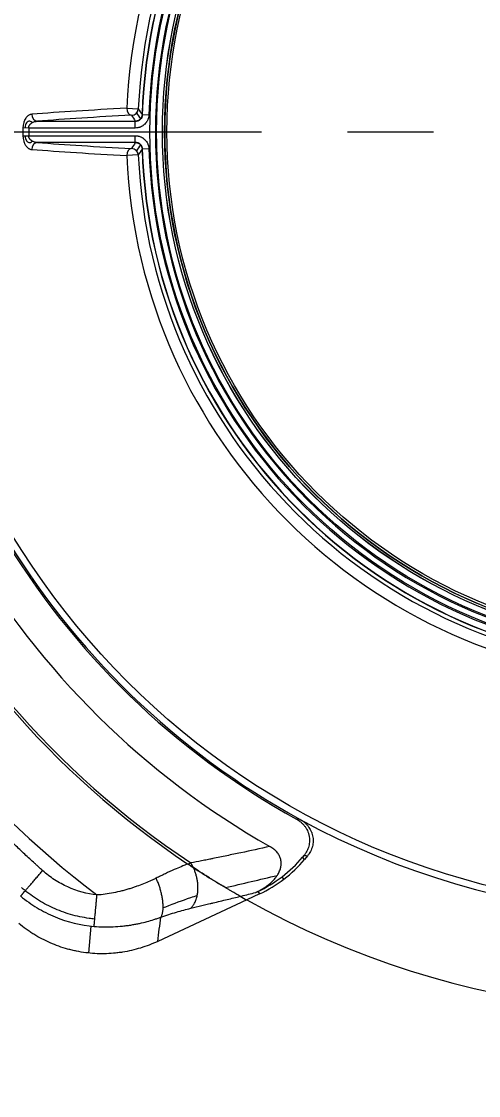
# Model space of a CAD drawing. Header units: millimetres. Extents: x 2234 to 3061, y 2092 to 2676.
# Drawn here: x 2686.3 to 2720.1, y 2404.3 to 2483.7 of the extents above; entities that cross this region are included whole.
import ezdxf

# ---------------------------------------------------------------- set-up
doc = ezdxf.new("R2010")
doc.units = ezdxf.units.MM
doc.linetypes.add('CENTER', pattern=[50.8, 31.75, -6.35, 6.35, -6.35])
for name, color, linetype, true_color in [('1', 7, 'Continuous', 0xffffff), ('20', 7, 'Continuous', 0xffffff), ('21', 7, 'Continuous', 0xffffff)]:
    doc.layers.add(name, color=color, linetype=linetype, true_color=true_color)
doc.layers.add('dim', color=82, linetype='Continuous', lineweight=9)
doc.styles.add('Capful-A', font='')
doc.styles.get('Capful-A').set_extended_font_data('Microsoft YaHei')
doc.dimstyles.new('Capful-A-2.5', dxfattribs={"dimscale": 2.5, "dimtxt": 2.5, "dimasz": 2.5, "dimexe": 1.5, "dimexo": 1, "dimgap": 1.5, "dimtad": 0, "dimdsep": 46, "dimtxsty": 'Capful-A', "dimcen": 0, "dimclrt": 2, "dimazin": 2, "dimtfac": 1, "dimtmove": 0, "dimatfit": 3, "dimfxl": 0, "dimtolj": 1, "dimtzin": 0, "dimarcsym": 0})

# ---------------------------------------------------------------- blocks, each defined once
blk = doc.blocks.new('*D45')
at = {"layer": 'Defpoints', "color": 0, "transparency": 16777216}
for p in [(2734.695, 2492.814), (2734.695, 2489.132), (2636.695, 2393.007)]:
    blk.add_point(p, dxfattribs=at)
at = {"layer": 'dim', "color": 0, "lineweight": -2, "transparency": 16777216}
blk.add_line((2734.695, 2490.382), (2734.695, 2492.814), dxfattribs=at)
at = {"layer": 'dim', "color": 2, "transparency": 16777216, "insert": (2734.695, 2498.51), "char_height": 6.25, "attachment_point": 5, "rotation": 90, "style": 'Capful-A', "bg_fill": 3, "box_fill_scale": 1.1, "bg_fill_color": 256, "bg_fill_true_color": 13158600, "bg_fill_transparency": 0}
blk.add_mtext('\\A1;98', dxfattribs=at)
blk = doc.blocks.new('*D46')
at = {"layer": 'Defpoints', "color": 0, "transparency": 16777216}
for p in [(2748.441, 2475.507), (2636.695, 2393.007)]:
    blk.add_point(p, dxfattribs=at)
at = {"layer": 'dim', "color": 0, "lineweight": -2, "transparency": 16777216}
blk.add_line((2749.69, 2475.507), (2751.545, 2475.507), dxfattribs=at)
at = {"layer": 'dim', "color": 2, "transparency": 16777216, "insert": (2760.564, 2475.507), "char_height": 6.25, "attachment_point": 5, "style": 'Capful-A', "bg_fill": 3, "box_fill_scale": 1.1, "bg_fill_color": 256, "bg_fill_true_color": 13158600, "bg_fill_transparency": 0}
blk.add_mtext('\\A1;82.5', dxfattribs=at)
at = {"layer": 'Defpoints', "color": 0, "transparency": 16777216}
blk.add_point((2751.545, 2475.507), dxfattribs=at)

msp = doc.modelspace()

# ---------------------------------------------------------------- linework, layer by layer
at = {"layer": '1', "color": 1, "linetype": 'CENTER', "lineweight": 18}
msp.add_line((2672.312, 2475.507), (2797.079, 2475.507), dxfattribs=at)
at = {"layer": '20', "color": 7, "linetype": 'Continuous', "lineweight": 18}
for p, q in [((2702.96, 2418.781), (2696.392, 2415.718)), ((2691.304, 2414.855), (2691.491, 2416.847))]:
    msp.add_line(p, q, dxfattribs=at)
for radius, start, end in [(65, 173.73013, 236.29588), (70.765, 177.24735, 232.7953), (65, 240.77582, 333.29126)]:
    msp.add_arc((2734.695, 2475.507), radius, start, end, dxfattribs=at)
msp.add_ellipse((2734.695, 2475.508), major_axis=(31.992, 56.582), ratio=0.999997, start_param=3.137761, end_param=3.146127, dxfattribs=at)
for points, knots in [([(2687.896, 2420.948), (2687.794, 2421.039), (2687.688, 2421.135), (2687.519, 2421.288), (2687.461, 2421.34), (2687.342, 2421.448), (2687.281, 2421.504), (2687.097, 2421.673), (2686.972, 2421.787), (2686.727, 2422.015), (2686.605, 2422.128), (2686.242, 2422.47), (2686.002, 2422.698), (2685.525, 2423.159), (2685.288, 2423.392), (2684.111, 2424.561), (2683.197, 2425.522), (2681.423, 2427.492), (2680.563, 2428.501), (2679.318, 2430.049), (2678.91, 2430.57), (2678.409, 2431.229), (2678.309, 2431.361), (2678.111, 2431.626), (2678.012, 2431.759), (2677.818, 2432.021), (2677.723, 2432.152), (2677.528, 2432.419), (2677.43, 2432.555), (2677.33, 2432.695)], [0, 0, 0, 0, 0.03125, 0.03125, 0.046875, 0.046875, 0.0625, 0.0625, 0.09375, 0.09375, 0.125, 0.125, 0.1875, 0.1875, 0.25, 0.25, 0.5, 0.5, 0.75, 0.75, 0.875, 0.875, 0.90625, 0.90625, 0.9375, 0.9375, 0.96875, 0.96875, 1, 1, 1, 1]), ([(2698.626, 2421.433), (2698.305, 2421.309), (2697.967, 2421.17), (2697.401, 2420.921), (2697.182, 2420.821), (2696.845, 2420.663), (2696.732, 2420.609), (2696.561, 2420.526), (2696.503, 2420.498), (2696.388, 2420.441), (2696.33, 2420.413), (2696.277, 2420.386)], [0, 0, 0, 0, 0.450922, 0.450922, 0.725461, 0.725461, 0.862731, 0.862731, 0.931365, 0.931365, 1, 1, 1, 1]), ([(2699.026, 2421.168), (2698.96, 2421.212), (2698.894, 2421.255), (2698.761, 2421.343), (2698.694, 2421.388), (2698.626, 2421.433)], [0, 0, 0, 0, 0.5, 0.5, 1, 1, 1, 1]), ([(2702.487, 2419.048), (2702.454, 2419.067), (2702.416, 2419.089), (2702.334, 2419.136), (2702.289, 2419.161), (2702.194, 2419.216), (2702.143, 2419.246), (2702.036, 2419.308), (2701.98, 2419.341), (2701.891, 2419.392), (2701.861, 2419.41), (2701.8, 2419.446), (2701.769, 2419.464), (2701.674, 2419.52), (2701.608, 2419.558), (2701.408, 2419.678), (2701.267, 2419.762), (2701.045, 2419.896), (2700.969, 2419.941), (2700.815, 2420.036), (2700.735, 2420.084), (2700.573, 2420.184), (2700.49, 2420.235), (2700.384, 2420.301), (2700.362, 2420.314), (2700.32, 2420.341), (2700.255, 2420.381), (2700.19, 2420.422), (2700.059, 2420.504), (2699.97, 2420.56), (2699.79, 2420.675), (2699.698, 2420.733), (2699.512, 2420.852), (2699.418, 2420.913), (2699.225, 2421.038), (2699.127, 2421.102), (2699.026, 2421.168)], [0, 0, 0, 0, 0.0625, 0.0625, 0.125, 0.125, 0.1875, 0.1875, 0.25, 0.25, 0.28125, 0.28125, 0.3125, 0.3125, 0.375, 0.375, 0.5, 0.5, 0.5625, 0.5625, 0.625, 0.625, 0.6875, 0.6875, 0.703125, 0.703125, 0.71875, 0.75, 0.75, 0.8125, 0.8125, 0.875, 0.875, 0.9375, 0.9375, 1, 1, 1, 1]), ([(2691.906, 2419.144), (2691.161, 2419.228), (2690.432, 2419.428), (2689.413, 2419.889), (2689.086, 2420.068), (2688.464, 2420.475), (2688.171, 2420.701), (2687.896, 2420.948)], [0, 0, 0, 0, 0.5, 0.5, 0.75, 0.75, 1, 1, 1, 1]), ([(2696.277, 2420.386), (2696.189, 2420.343), (2696.107, 2420.304), (2695.992, 2420.25), (2695.955, 2420.233), (2695.881, 2420.2), (2695.844, 2420.183), (2695.656, 2420.099), (2695.502, 2420.034), (2695.185, 2419.906), (2695.022, 2419.844), (2694.772, 2419.754), (2694.687, 2419.725), (2694.516, 2419.668), (2694.431, 2419.64), (2694.247, 2419.582), (2694.15, 2419.553), (2693.948, 2419.495), (2693.844, 2419.467), (2693.535, 2419.387), (2693.329, 2419.341), (2692.714, 2419.221), (2692.307, 2419.168), (2691.906, 2419.144)], [0, 0, 0, 0, 0.0625, 0.0625, 0.09375, 0.09375, 0.125, 0.125, 0.25, 0.25, 0.375, 0.375, 0.4375, 0.4375, 0.5, 0.5, 0.5625, 0.5625, 0.625, 0.625, 0.75, 0.75, 1, 1, 1, 1]), ([(2691.745, 2417.367), (2691.603, 2417.38), (2691.461, 2417.397), (2691.09, 2417.448), (2690.862, 2417.488), (2690.407, 2417.586), (2690.18, 2417.643), (2689.511, 2417.838), (2689.079, 2418), (2688.24, 2418.383), (2687.834, 2418.605), (2687.053, 2419.107), (2686.684, 2419.384), (2686.334, 2419.686)], [0, 0, 0, 0, 0.072254, 0.072254, 0.188541, 0.188541, 0.304827, 0.304827, 0.5374, 0.5374, 0.769972, 0.769972, 1, 1, 1, 1]), ([(2686.277, 2419.061), (2686.657, 2418.744), (2687.061, 2418.457), (2687.91, 2417.944), (2688.355, 2417.719), (2689.733, 2417.15), (2690.708, 2416.913), (2691.696, 2416.827)], [0, 0, 0, 0, 0.25, 0.25, 0.5, 0.5, 1, 1, 1, 1]), ([(2699.308, 2419.095), (2699.142, 2419.042), (2698.974, 2418.987), (2698.197, 2418.725), (2697.581, 2418.5), (2696.902, 2418.234), (2696.847, 2418.212), (2696.792, 2418.191)], [0, 0, 0, 0, 0.202349, 0.202349, 0.935635, 0.935635, 1, 1, 1, 1]), ([(2698.827, 2418.164), (2699.103, 2418.23), (2699.374, 2418.296), (2699.71, 2418.377), (2699.777, 2418.393), (2699.911, 2418.425), (2699.977, 2418.441), (2700.111, 2418.474), (2700.178, 2418.49), (2700.327, 2418.526), (2700.41, 2418.546), (2700.656, 2418.605), (2700.825, 2418.646), (2701.174, 2418.73), (2701.35, 2418.772), (2701.846, 2418.892), (2702.166, 2418.97), (2702.487, 2419.048)], [0, 0, 0, 0, 0.255055, 0.255055, 0.318819, 0.318819, 0.382583, 0.382583, 0.446346, 0.446346, 0.51011, 0.51011, 0.637638, 0.637638, 0.765165, 0.765165, 1, 1, 1, 1]), ([(2696.63, 2417.509), (2696.675, 2417.525), (2696.724, 2417.542), (2696.821, 2417.575), (2696.869, 2417.592), (2697.014, 2417.641), (2697.11, 2417.672), (2697.396, 2417.765), (2697.584, 2417.824), (2698.136, 2417.988), (2698.491, 2418.084), (2698.827, 2418.164)], [0, 0, 0, 0, 0.0625, 0.0625, 0.125, 0.125, 0.25, 0.25, 0.5, 0.5, 1, 1, 1, 1]), ([(2691.696, 2416.827), (2692.164, 2416.787), (2692.634, 2416.777), (2693.337, 2416.807), (2693.571, 2416.824), (2693.921, 2416.861), (2694.039, 2416.875), (2694.266, 2416.906), (2694.376, 2416.923), (2694.582, 2416.957), (2694.679, 2416.974), (2694.87, 2417.011), (2694.964, 2417.031), (2695.243, 2417.091), (2695.425, 2417.136), (2695.777, 2417.23), (2695.947, 2417.28), (2696.154, 2417.346), (2696.196, 2417.359), (2696.277, 2417.386), (2696.317, 2417.399), (2696.444, 2417.442), (2696.534, 2417.474), (2696.63, 2417.509)], [0, 0, 0, 0, 0.25, 0.25, 0.375, 0.375, 0.4375, 0.4375, 0.5, 0.5, 0.5625, 0.5625, 0.625, 0.625, 0.75, 0.75, 0.875, 0.875, 0.90625, 0.90625, 0.9375, 0.9375, 1, 1, 1, 1]), ([(2696.392, 2415.718), (2696.184, 2415.621), (2695.764, 2415.443), (2695.122, 2415.221), (2694.467, 2415.045), (2694.021, 2414.958), (2693.684, 2414.904), (2693.515, 2414.88), (2693.344, 2414.861), (2693.23, 2414.849), (2693.173, 2414.844), (2692.888, 2414.819), (2692.433, 2414.796), (2691.754, 2414.81), (2691.079, 2414.873), (2690.631, 2414.946), (2690.296, 2415.014), (2690.184, 2415.039), (2690.017, 2415.079), (2689.961, 2415.092), (2689.85, 2415.121), (2689.574, 2415.195), (2689.087, 2415.35), (2688.456, 2415.6), (2687.844, 2415.894), (2687.448, 2416.119), (2687.205, 2416.27), (2687.157, 2416.3), (2687.06, 2416.362), (2687.012, 2416.393), (2686.869, 2416.489), (2686.775, 2416.554), (2686.496, 2416.755), (2686.315, 2416.895), (2686.139, 2417.041)], [0, 0, 0, 0, 0.0625, 0.125, 0.1875, 0.25, 0.25, 0.28125, 0.296875, 0.296875, 0.3125, 0.3125, 0.375, 0.4375, 0.5, 0.5625, 0.5625, 0.59375, 0.59375, 0.609375, 0.609375, 0.625, 0.6875, 0.75, 0.8125, 0.875, 0.875, 0.890625, 0.890625, 0.90625, 0.90625, 0.9375, 0.9375, 1, 1, 1, 1])]:
    msp.add_open_spline(points, degree=3, knots=knots, dxfattribs=at)
for points, weights in [([(2698.827, 2418.164), (2699.972, 2419.193), (2699.026, 2421.168)], [1, 0.674649557601, 0.924732455403]), ([(2686.277, 2419.061), (2686.61, 2419.449), (2687.896, 2420.948)], [1, 0.793353340291, 1]), ([(2696.63, 2417.509), (2697.2, 2418.376), (2696.277, 2420.386)], [1, 0.712315301237, 1]), ([(2691.696, 2416.827), (2691.745, 2417.367), (2691.906, 2419.144)], [1, 0.807280527861, 1])]:
    msp.add_rational_spline(points, weights, degree=2, dxfattribs=at)
msp.add_open_spline([(2696.392, 2415.718), (2696.469, 2416.314), (2696.548, 2416.911), (2696.63, 2417.509)], degree=3, dxfattribs=at)
at = {"layer": '21', "color": 7, "linetype": 'Continuous', "lineweight": 18}
for p, q in [((2694.103, 2477.252), (2694.96, 2477.216)), ((2695.237, 2476.78), (2695.739, 2476.764)), ((2686.866, 2475.792), (2686.443, 2475.794)), ((2694.736, 2475.792), (2686.866, 2475.792)), ((2687.509, 2476.294), (2694.736, 2476.294)), ((2694.736, 2475.792), (2694.736, 2476.294)), ((2686.443, 2475.22), (2686.866, 2475.223)), ((2686.866, 2475.223), (2694.736, 2475.223)), ((2694.736, 2474.721), (2694.736, 2475.223)), ((2694.736, 2474.721), (2687.509, 2474.721)), ((2695.739, 2474.25), (2695.237, 2474.234)), ((2694.96, 2473.799), (2694.103, 2473.762)), ((2707.493, 2423.769), (2707.493, 2423.769)), ((2707.19, 2422.059), (2707.092, 2421.942)), ((2707.226, 2421.768), (2707.092, 2421.942)), ((2707.455, 2422.041), (2707.226, 2421.768)), ((2705.707, 2420.314), (2705.573, 2420.488)), ((2703.909, 2419.223), (2702.96, 2418.781)), ((2703.626, 2419.328), (2703.775, 2419.397)), ((2703.775, 2419.397), (2703.909, 2419.223))]:
    msp.add_line(p, q, dxfattribs=at)
for radius in [57.383, 57.383, 38.88, 38.389, 37.96, 37.955, 37.954, 37.795, 37.623]:
    msp.add_circle((2734.695, 2475.507), radius, dxfattribs=at)
for radius, start, end in [(40.63, 92.4619, 177.5381), (39.772, 92.4619, 177.5381), (39.478, 91.84776, 178.15224), (39.461, 91.84776, 178.15224), (38.976, 91.84776, 178.15224), (38.476, 0, 359.99437), (37.789, 180, 179.99437), (65, 173.73013, 236.29588), (64.82, 173.61574, 236.41005), (48.253, 179.6591, 180.3409), (48.253, 179.6591, 180.3409), (47.83, 179.6591, 180.3409), (39.478, 181.84776, 268.15224), (39.461, 181.84776, 268.15224), (38.976, 181.84776, 268.15224), (40.63, 182.4619, 267.5381), (39.772, 182.4619, 267.5381), (57.886, 241.31161, 339.24985), (57.998, 210.67738, 241.08063), (57.886, 210.55686, 241.31161), (65, 240.77582, 333.29126), (60.72, 210.32367, 240.37492), (65, 236.34117, 239.17534)]:
    msp.add_arc((2734.695, 2475.507), radius, start, end, dxfattribs=at)
for centre, major_axis, ratio, start_param, end_param in [((2734.695, 2475.13), (-57.384, 0), 0.052336, 5.498176, 5.69069), ((2687.509, 2476.795), (0.039, -0.501), 0.828413, 4.625403, 6.189611), ((2734.695, 2474.631), (56.882, 0), 0.052336, 2.356584, 2.549097), ((2694.458, 2477.237), (0.026, -0.502), 0.706413, 4.644968, 6.209176), ((2694.458, 2477.237), (-0.426, -0.266), 0.998098, 1.013808, 2.539893), ((2734.695, 2521.889), (0, 70.362), 0.745659, 2.26756, 2.275776), ((2734.695, 2522.19), (-0.001, 70.06), 0.745658, 2.273607, 2.281864), ((2687.509, 2474.219), (-0.039, -0.501), 0.828413, 3.235167, 4.799375), ((2734.695, 2475.885), (57.384, 0), 0.052336, 3.734088, 3.926602), ((2734.695, 2476.383), (-56.882, 0), 0.052336, 0.592496, 0.785009), ((2694.458, 2473.777), (-0.026, -0.502), 0.706413, 3.215602, 4.77981), ((2734.695, 2429.125), (0, 70.361), 0.745659, 0.865818, 0.874033), ((2694.458, 2473.777), (0.426, -0.266), 0.998098, 0.6017, 2.127785), ((2734.695, 2428.824), (0, 70.06), 0.745659, 0.859718, 0.867975), ((2699.26, 2428.715), (6.313, -8.227), 0.96434, 6.072567, 6.493804), ((2699.553, 2504.977), (-69.552, 58.32), 0.851393, 2.280268, 2.283386), ((2699.394, 2428.541), (6.313, -8.227), 0.96434, 6.072567, 6.493804), ((2734.695, 2475.508), (31.992, 56.582), 0.999997, 3.137761, 3.146127)]:
    msp.add_ellipse(centre, major_axis=major_axis, ratio=ratio, start_param=start_param, end_param=end_param, dxfattribs=at)
for points, knots in [([(2660.082, 2477.833), (2662.395, 2479.652), (2664.742, 2481.474), (2669.527, 2485.129), (2671.965, 2486.961), (2676.97, 2490.639), (2679.535, 2492.485), (2684.852, 2496.195), (2687.601, 2498.06), (2690.492, 2499.94)], [0, 0, 0, 0, 0.25, 0.25, 0.5, 0.5, 0.75, 0.75, 1, 1, 1, 1]), ([(2687.092, 2476.807), (2687.052, 2476.804), (2687.013, 2476.796), (2686.965, 2476.779), (2686.955, 2476.775), (2686.936, 2476.767), (2686.926, 2476.763), (2686.897, 2476.749), (2686.879, 2476.739), (2686.823, 2476.703), (2686.787, 2476.675), (2686.735, 2476.624), (2686.718, 2476.606), (2686.685, 2476.567), (2686.669, 2476.546), (2686.623, 2476.479), (2686.594, 2476.43), (2686.556, 2476.35), (2686.544, 2476.322), (2686.527, 2476.278), (2686.522, 2476.263), (2686.512, 2476.232), (2686.507, 2476.217), (2686.484, 2476.139), (2686.469, 2476.074), (2686.454, 2475.971), (2686.45, 2475.936), (2686.445, 2475.865), (2686.443, 2475.83), (2686.443, 2475.794)], [0, 0, 0, 0, 0.125, 0.125, 0.15625, 0.15625, 0.1875, 0.1875, 0.25, 0.25, 0.375, 0.375, 0.4375, 0.4375, 0.5, 0.5, 0.625, 0.625, 0.6875, 0.6875, 0.71875, 0.71875, 0.75, 0.75, 0.875, 0.875, 0.9375, 0.9375, 1, 1, 1, 1]), ([(2695.237, 2476.78), (2695.236, 2476.748), (2695.232, 2476.716), (2695.222, 2476.668), (2695.217, 2476.653), (2695.207, 2476.622), (2695.196, 2476.592), (2695.182, 2476.564), (2695.166, 2476.536), (2695.157, 2476.522), (2695.13, 2476.482), (2695.109, 2476.458), (2695.074, 2476.424), (2695.062, 2476.413), (2695.036, 2476.393), (2695.023, 2476.383), (2694.983, 2476.357), (2694.954, 2476.342), (2694.909, 2476.324), (2694.894, 2476.319), (2694.863, 2476.309), (2694.847, 2476.306), (2694.8, 2476.297), (2694.768, 2476.294), (2694.736, 2476.294)], [0, 0, 0, 0, 0.125, 0.125, 0.1875, 0.1875, 0.25, 0.3125, 0.3125, 0.375, 0.375, 0.5, 0.5, 0.5625, 0.5625, 0.625, 0.625, 0.75, 0.75, 0.8125, 0.8125, 0.875, 0.875, 1, 1, 1, 1]), ([(2695.254, 2476.779), (2695.256, 2476.641), (2695.2, 2476.506), (2695.004, 2476.316), (2694.871, 2476.265), (2694.736, 2476.269)], [0, 0, 0, 0, 0.505282, 0.505282, 1, 1, 1, 1]), ([(2695.739, 2476.764), (2695.737, 2476.699), (2695.729, 2476.635), (2695.711, 2476.556), (2695.707, 2476.541), (2695.698, 2476.51), (2695.684, 2476.464), (2695.655, 2476.389), (2695.627, 2476.332), (2695.603, 2476.29), (2695.595, 2476.276), (2695.578, 2476.249), (2695.569, 2476.235), (2695.523, 2476.169), (2695.481, 2476.12), (2695.411, 2476.052), (2695.387, 2476.031), (2695.349, 2476), (2695.336, 2475.991), (2695.31, 2475.972), (2695.296, 2475.963), (2695.229, 2475.919), (2695.172, 2475.889), (2695.097, 2475.859), (2695.082, 2475.853), (2695.052, 2475.842), (2695.036, 2475.838), (2694.99, 2475.824), (2694.958, 2475.816), (2694.864, 2475.798), (2694.801, 2475.792), (2694.736, 2475.792)], [0, 0, 0, 0, 0.125, 0.125, 0.15625, 0.15625, 0.1875, 0.25, 0.3125, 0.3125, 0.34375, 0.34375, 0.375, 0.375, 0.5, 0.5, 0.5625, 0.5625, 0.59375, 0.59375, 0.625, 0.625, 0.75, 0.75, 0.78125, 0.78125, 0.8125, 0.8125, 0.875, 0.875, 1, 1, 1, 1]), ([(2687.132, 2476.19), (2687.126, 2476.197), (2687.121, 2476.203), (2687.044, 2476.28), (2686.961, 2476.306), (2686.802, 2476.272), (2686.724, 2476.212), (2686.639, 2476.055), (2686.617, 2475.992), (2686.597, 2475.881), (2686.593, 2475.838), (2686.592, 2475.793)], [0, 0, 0, 0, 0.029141, 0.029141, 0.375601, 0.375601, 0.722061, 0.722061, 0.895291, 0.895291, 1, 1, 1, 1]), ([(2686.866, 2475.792), (2686.866, 2475.814), (2686.868, 2475.835), (2686.874, 2475.866), (2686.876, 2475.877), (2686.882, 2475.897), (2686.885, 2475.907), (2686.895, 2475.937), (2686.904, 2475.956), (2686.918, 2475.982), (2686.923, 2475.991), (2686.933, 2476.008), (2686.939, 2476.017), (2686.956, 2476.041), (2686.968, 2476.056), (2686.994, 2476.085), (2687.007, 2476.098), (2687.035, 2476.123), (2687.05, 2476.135), (2687.079, 2476.157), (2687.094, 2476.167), (2687.125, 2476.187), (2687.141, 2476.196), (2687.173, 2476.212), (2687.189, 2476.22), (2687.238, 2476.241), (2687.271, 2476.252), (2687.338, 2476.271), (2687.372, 2476.278), (2687.44, 2476.289), (2687.474, 2476.292), (2687.509, 2476.294)], [0, 0, 0, 0, 0.0625, 0.0625, 0.09375, 0.09375, 0.125, 0.125, 0.1875, 0.1875, 0.21875, 0.21875, 0.25, 0.25, 0.3125, 0.3125, 0.375, 0.375, 0.4375, 0.4375, 0.5, 0.5, 0.5625, 0.5625, 0.625, 0.625, 0.75, 0.75, 0.875, 0.875, 1, 1, 1, 1]), ([(2686.443, 2475.22), (2686.443, 2475.184), (2686.445, 2475.149), (2686.45, 2475.078), (2686.454, 2475.043), (2686.469, 2474.941), (2686.484, 2474.875), (2686.507, 2474.798), (2686.512, 2474.782), (2686.522, 2474.752), (2686.527, 2474.737), (2686.544, 2474.693), (2686.556, 2474.665), (2686.594, 2474.584), (2686.623, 2474.535), (2686.669, 2474.468), (2686.685, 2474.448), (2686.718, 2474.408), (2686.735, 2474.39), (2686.787, 2474.339), (2686.823, 2474.311), (2686.879, 2474.276), (2686.897, 2474.265), (2686.926, 2474.251), (2686.936, 2474.247), (2686.955, 2474.239), (2686.965, 2474.235), (2687.013, 2474.219), (2687.052, 2474.211), (2687.092, 2474.208)], [0, 0, 0, 0, 0.0625, 0.0625, 0.125, 0.125, 0.25, 0.25, 0.28125, 0.28125, 0.3125, 0.3125, 0.375, 0.375, 0.5, 0.5, 0.5625, 0.5625, 0.625, 0.625, 0.75, 0.75, 0.8125, 0.8125, 0.84375, 0.84375, 0.875, 0.875, 1, 1, 1, 1]), ([(2686.592, 2475.221), (2686.593, 2475.177), (2686.597, 2475.133), (2686.631, 2474.951), (2686.694, 2474.843), (2686.839, 2474.722), (2686.923, 2474.706), (2687.048, 2474.748), (2687.093, 2474.779), (2687.132, 2474.824)], [0, 0, 0, 0, 0.10508, 0.10508, 0.451363, 0.451363, 0.797647, 0.797647, 1, 1, 1, 1]), ([(2687.509, 2474.721), (2687.474, 2474.722), (2687.44, 2474.725), (2687.372, 2474.736), (2687.338, 2474.743), (2687.271, 2474.762), (2687.238, 2474.774), (2687.189, 2474.795), (2687.173, 2474.802), (2687.141, 2474.819), (2687.125, 2474.828), (2687.095, 2474.847), (2687.079, 2474.857), (2687.05, 2474.879), (2687.035, 2474.891), (2687.008, 2474.916), (2686.994, 2474.929), (2686.969, 2474.958), (2686.956, 2474.973), (2686.933, 2475.005), (2686.923, 2475.022), (2686.909, 2475.049), (2686.904, 2475.058), (2686.896, 2475.077), (2686.892, 2475.087), (2686.885, 2475.107), (2686.882, 2475.117), (2686.876, 2475.138), (2686.874, 2475.148), (2686.868, 2475.18), (2686.866, 2475.201), (2686.866, 2475.223)], [0, 0, 0, 0, 0.125, 0.125, 0.25, 0.25, 0.375, 0.375, 0.4375, 0.4375, 0.5, 0.5, 0.5625, 0.5625, 0.625, 0.625, 0.6875, 0.6875, 0.75, 0.75, 0.8125, 0.8125, 0.84375, 0.84375, 0.875, 0.875, 0.90625, 0.90625, 0.9375, 0.9375, 1, 1, 1, 1]), ([(2694.736, 2475.223), (2694.801, 2475.223), (2694.865, 2475.216), (2694.944, 2475.201), (2694.96, 2475.197), (2694.991, 2475.19), (2695.038, 2475.177), (2695.113, 2475.151), (2695.171, 2475.124), (2695.214, 2475.102), (2695.228, 2475.094), (2695.256, 2475.078), (2695.27, 2475.069), (2695.338, 2475.025), (2695.388, 2474.985), (2695.458, 2474.917), (2695.48, 2474.894), (2695.511, 2474.857), (2695.521, 2474.844), (2695.541, 2474.818), (2695.551, 2474.805), (2695.597, 2474.739), (2695.628, 2474.683), (2695.661, 2474.61), (2695.667, 2474.595), (2695.678, 2474.565), (2695.684, 2474.549), (2695.699, 2474.503), (2695.708, 2474.472), (2695.729, 2474.379), (2695.737, 2474.315), (2695.739, 2474.25)], [0, 0, 0, 0, 0.125, 0.125, 0.15625, 0.15625, 0.1875, 0.25, 0.3125, 0.3125, 0.34375, 0.34375, 0.375, 0.375, 0.5, 0.5, 0.5625, 0.5625, 0.59375, 0.59375, 0.625, 0.625, 0.75, 0.75, 0.78125, 0.78125, 0.8125, 0.8125, 0.875, 0.875, 1, 1, 1, 1]), ([(2694.736, 2474.721), (2694.768, 2474.721), (2694.8, 2474.718), (2694.848, 2474.709), (2694.863, 2474.705), (2694.894, 2474.696), (2694.924, 2474.685), (2694.954, 2474.672), (2694.982, 2474.657), (2694.996, 2474.649), (2695.037, 2474.622), (2695.062, 2474.602), (2695.097, 2474.568), (2695.108, 2474.557), (2695.129, 2474.532), (2695.139, 2474.519), (2695.167, 2474.479), (2695.182, 2474.451), (2695.202, 2474.407), (2695.207, 2474.392), (2695.218, 2474.361), (2695.222, 2474.345), (2695.232, 2474.298), (2695.236, 2474.267), (2695.237, 2474.234)], [0, 0, 0, 0, 0.125, 0.125, 0.1875, 0.1875, 0.25, 0.3125, 0.3125, 0.375, 0.375, 0.5, 0.5, 0.5625, 0.5625, 0.625, 0.625, 0.75, 0.75, 0.8125, 0.8125, 0.875, 0.875, 1, 1, 1, 1]), ([(2694.737, 2474.746), (2694.872, 2474.75), (2695.005, 2474.697), (2695.2, 2474.508), (2695.256, 2474.373), (2695.254, 2474.235)], [0, 0, 0, 0, 0.494189, 0.494189, 1, 1, 1, 1]), ([(2706.649, 2424.741), (2706.706, 2424.709), (2706.762, 2424.675), (2706.87, 2424.6), (2706.922, 2424.559), (2707.021, 2424.475), (2707.068, 2424.43), (2707.157, 2424.335), (2707.199, 2424.285), (2707.259, 2424.206), (2707.278, 2424.18), (2707.315, 2424.125), (2707.333, 2424.098), (2707.383, 2424.014), (2707.413, 2423.957), (2707.468, 2423.838), (2707.492, 2423.777), (2707.523, 2423.684), (2707.532, 2423.652), (2707.549, 2423.589), (2707.557, 2423.557), (2707.577, 2423.462), (2707.586, 2423.397), (2707.598, 2423.268), (2707.601, 2423.202), (2707.598, 2423.07), (2707.593, 2423.005), (2707.575, 2422.876), (2707.562, 2422.813), (2707.53, 2422.687), (2707.51, 2422.624), (2707.463, 2422.501), (2707.436, 2422.441), (2707.377, 2422.326), (2707.311, 2422.214), (2707.232, 2422.109), (2707.19, 2422.059)], [0, 0, 0, 0, 0.0625, 0.0625, 0.125, 0.125, 0.1875, 0.1875, 0.25, 0.25, 0.28125, 0.28125, 0.3125, 0.3125, 0.375, 0.375, 0.4375, 0.4375, 0.46875, 0.46875, 0.5, 0.5, 0.5625, 0.5625, 0.625, 0.625, 0.6875, 0.6875, 0.75, 0.75, 0.8125, 0.8125, 0.875, 0.875, 0.9375, 1, 1, 1, 1]), ([(2706.907, 2424.727), (2706.965, 2424.696), (2707.077, 2424.627), (2707.18, 2424.547), (2707.28, 2424.463), (2707.327, 2424.418), (2707.395, 2424.346), (2707.418, 2424.322), (2707.46, 2424.272), (2707.481, 2424.246), (2707.54, 2424.168), (2707.614, 2424.061), (2707.675, 2423.946), (2707.717, 2423.857), (2707.73, 2423.826), (2707.754, 2423.765), (2707.766, 2423.734), (2707.797, 2423.641), (2707.831, 2423.515), (2707.851, 2423.386), (2707.86, 2423.288), (2707.863, 2423.255), (2707.865, 2423.189), (2707.865, 2423.156), (2707.864, 2423.058), (2707.853, 2422.928), (2707.829, 2422.8), (2707.804, 2422.704), (2707.795, 2422.673), (2707.776, 2422.609), (2707.765, 2422.578), (2707.73, 2422.486), (2707.676, 2422.367), (2707.61, 2422.254), (2707.556, 2422.172), (2707.537, 2422.146), (2707.497, 2422.093), (2707.476, 2422.067), (2707.455, 2422.041)], [0, 0, 0, 0, 0.0625, 0.125, 0.125, 0.1875, 0.1875, 0.21875, 0.21875, 0.25, 0.25, 0.3125, 0.375, 0.375, 0.40625, 0.40625, 0.4375, 0.4375, 0.5, 0.5625, 0.5625, 0.59375, 0.59375, 0.625, 0.625, 0.6875, 0.75, 0.75, 0.78125, 0.78125, 0.8125, 0.8125, 0.875, 0.9375, 0.9375, 0.96875, 0.96875, 1, 1, 1, 1]), ([(2704.68, 2422.724), (2703.957, 2422.568), (2703.237, 2422.414), (2702.176, 2422.19), (2701.834, 2422.118), (2701.318, 2422.01), (2701.145, 2421.974), (2700.801, 2421.902), (2700.635, 2421.868), (2700.392, 2421.818), (2700.311, 2421.801), (2700.164, 2421.772), (2700.098, 2421.759), (2699.966, 2421.733), (2699.901, 2421.72), (2699.769, 2421.694), (2699.703, 2421.681), (2699.373, 2421.616), (2699.106, 2421.564), (2698.834, 2421.511)], [0, 0, 0, 0, 0.34327, 0.34327, 0.507452, 0.507452, 0.589543, 0.589543, 0.671635, 0.671635, 0.71268, 0.71268, 0.753726, 0.753726, 0.794772, 0.794772, 0.835817, 0.835817, 1, 1, 1, 1]), ([(2703.626, 2419.328), (2703.638, 2419.333), (2703.66, 2419.344), (2703.694, 2419.36), (2703.728, 2419.376), (2703.762, 2419.393), (2703.796, 2419.41), (2703.829, 2419.428), (2703.863, 2419.445), (2703.897, 2419.463), (2703.93, 2419.481), (2703.963, 2419.5), (2703.997, 2419.519), (2704.03, 2419.538), (2704.063, 2419.557), (2704.096, 2419.577), (2704.146, 2419.607), (2704.212, 2419.648), (2704.293, 2419.701), (2704.372, 2419.755), (2704.449, 2419.81), (2704.524, 2419.866), (2704.613, 2419.937), (2704.713, 2420.022), (2704.821, 2420.121), (2704.919, 2420.219), (2705.047, 2420.36), (2705.191, 2420.544), (2705.342, 2420.793), (2705.451, 2421.054), (2705.503, 2421.289), (2705.514, 2421.477), (2705.506, 2421.621), (2705.482, 2421.761), (2705.442, 2421.896), (2705.387, 2422.024), (2705.318, 2422.148), (2705.234, 2422.267), (2705.16, 2422.351), (2705.106, 2422.406), (2705.077, 2422.434), (2705.047, 2422.462), (2705.016, 2422.49), (2704.983, 2422.517), (2704.949, 2422.544), (2704.914, 2422.571), (2704.878, 2422.598), (2704.841, 2422.624), (2704.802, 2422.65), (2704.762, 2422.675), (2704.722, 2422.7), (2704.694, 2422.716), (2704.68, 2422.724)], [0, 0, 0, 0, 0.008205, 0.016426, 0.024662, 0.032915, 0.041184, 0.049468, 0.057768, 0.066083, 0.074414, 0.082761, 0.091122, 0.099499, 0.107892, 0.116299, 0.124721, 0.146149, 0.167324, 0.188242, 0.208902, 0.2293, 0.249433, 0.283319, 0.315405, 0.34567, 0.374101, 0.439815, 0.499092, 0.564304, 0.624192, 0.656079, 0.687424, 0.718427, 0.749295, 0.779203, 0.809979, 0.841756, 0.87465, 0.883323, 0.892157, 0.901154, 0.910312, 0.919633, 0.929116, 0.93876, 0.948566, 0.958533, 0.96866, 0.978948, 0.989394, 1, 1, 1, 1]), ([(2699.026, 2421.168), (2698.96, 2421.212), (2698.894, 2421.255), (2698.761, 2421.343), (2698.694, 2421.388), (2698.626, 2421.433)], [0, 0, 0, 0, 0.5, 0.5, 1, 1, 1, 1]), ([(2702.487, 2419.048), (2702.454, 2419.067), (2702.416, 2419.089), (2702.334, 2419.136), (2702.289, 2419.161), (2702.194, 2419.216), (2702.143, 2419.246), (2702.036, 2419.308), (2701.98, 2419.341), (2701.891, 2419.392), (2701.861, 2419.41), (2701.8, 2419.446), (2701.769, 2419.464), (2701.674, 2419.52), (2701.608, 2419.558), (2701.408, 2419.678), (2701.267, 2419.762), (2701.045, 2419.896), (2700.969, 2419.941), (2700.815, 2420.036), (2700.735, 2420.084), (2700.573, 2420.184), (2700.49, 2420.235), (2700.384, 2420.301), (2700.362, 2420.314), (2700.32, 2420.341), (2700.255, 2420.381), (2700.19, 2420.422), (2700.059, 2420.504), (2699.97, 2420.56), (2699.79, 2420.675), (2699.698, 2420.733), (2699.512, 2420.852), (2699.418, 2420.913), (2699.225, 2421.038), (2699.127, 2421.102), (2699.026, 2421.168)], [0, 0, 0, 0, 0.0625, 0.0625, 0.125, 0.125, 0.1875, 0.1875, 0.25, 0.25, 0.28125, 0.28125, 0.3125, 0.3125, 0.375, 0.375, 0.5, 0.5, 0.5625, 0.5625, 0.625, 0.625, 0.6875, 0.6875, 0.703125, 0.703125, 0.71875, 0.75, 0.75, 0.8125, 0.8125, 0.875, 0.875, 0.9375, 0.9375, 1, 1, 1, 1]), ([(2702.487, 2419.048), (2702.515, 2419.055), (2702.542, 2419.062), (2702.921, 2419.154), (2703.273, 2419.241), (2703.626, 2419.328)], [0, 0, 0, 0, 0.072855, 0.072855, 1, 1, 1, 1])]:
    msp.add_open_spline(points, degree=3, knots=knots, dxfattribs=at)
for points in [[(2694.96, 2477.216), (2695.052, 2477.07), (2695.144, 2476.925), (2695.237, 2476.78)], [(2695.237, 2474.234), (2695.144, 2474.089), (2695.052, 2473.944), (2694.96, 2473.799)], [(2706.907, 2424.727), (2706.821, 2424.732), (2706.735, 2424.736), (2706.649, 2424.741)], [(2698.834, 2421.511), (2698.766, 2421.486), (2698.696, 2421.46), (2698.626, 2421.433)], [(2701.388, 2419.689), (2702.658, 2419.984), (2703.935, 2420.287), (2705.22, 2420.596)]]:
    msp.add_open_spline(points, degree=3, dxfattribs=at)
msp.add_rational_spline([(2699.026, 2421.168), (2698.939, 2421.35), (2698.834, 2421.511)], [0.924732455403, 0.957443673799, 1], degree=2, dxfattribs=at)

# ---------------------------------------------------------------- next in the draw order: dimensions: what is measured, and where the dimension line sits
at = {"layer": 'dim'}
dim = msp.add_ordinate_dim(feature_location=(2734.695, 2489.132), offset=(0, 3.682), dtype=1, origin=(2636.695, 2393.007), dimstyle='Capful-A-2.5', override={"dimasz": 2, "dimexe": 0.49975, "dimexo": 0.49975, "dimgap": 0.49975}, dxfattribs=at)
dim.commit()
dim.dimension.update_dxf_attribs({"geometry": '*D45', "text_midpoint": (2734.695, 2498.51)})

# ---------------------------------------------------------------- next in the draw order: dimensions: what is measured, and where the dimension line sits
dim = msp.add_ordinate_dim(feature_location=(2748.441, 2475.507), offset=(3.104, 0), dtype=0, origin=(2636.695, 2393.007), dimstyle='Capful-A-2.5', override={"dimasz": 2, "dimexe": 0.49975, "dimexo": 0.49975, "dimgap": 0.49975}, dxfattribs=at)
dim.commit()
dim.dimension.update_dxf_attribs({"geometry": '*D46', "text_midpoint": (2760.564, 2475.507)})

doc.saveas('drawing.dxf')
